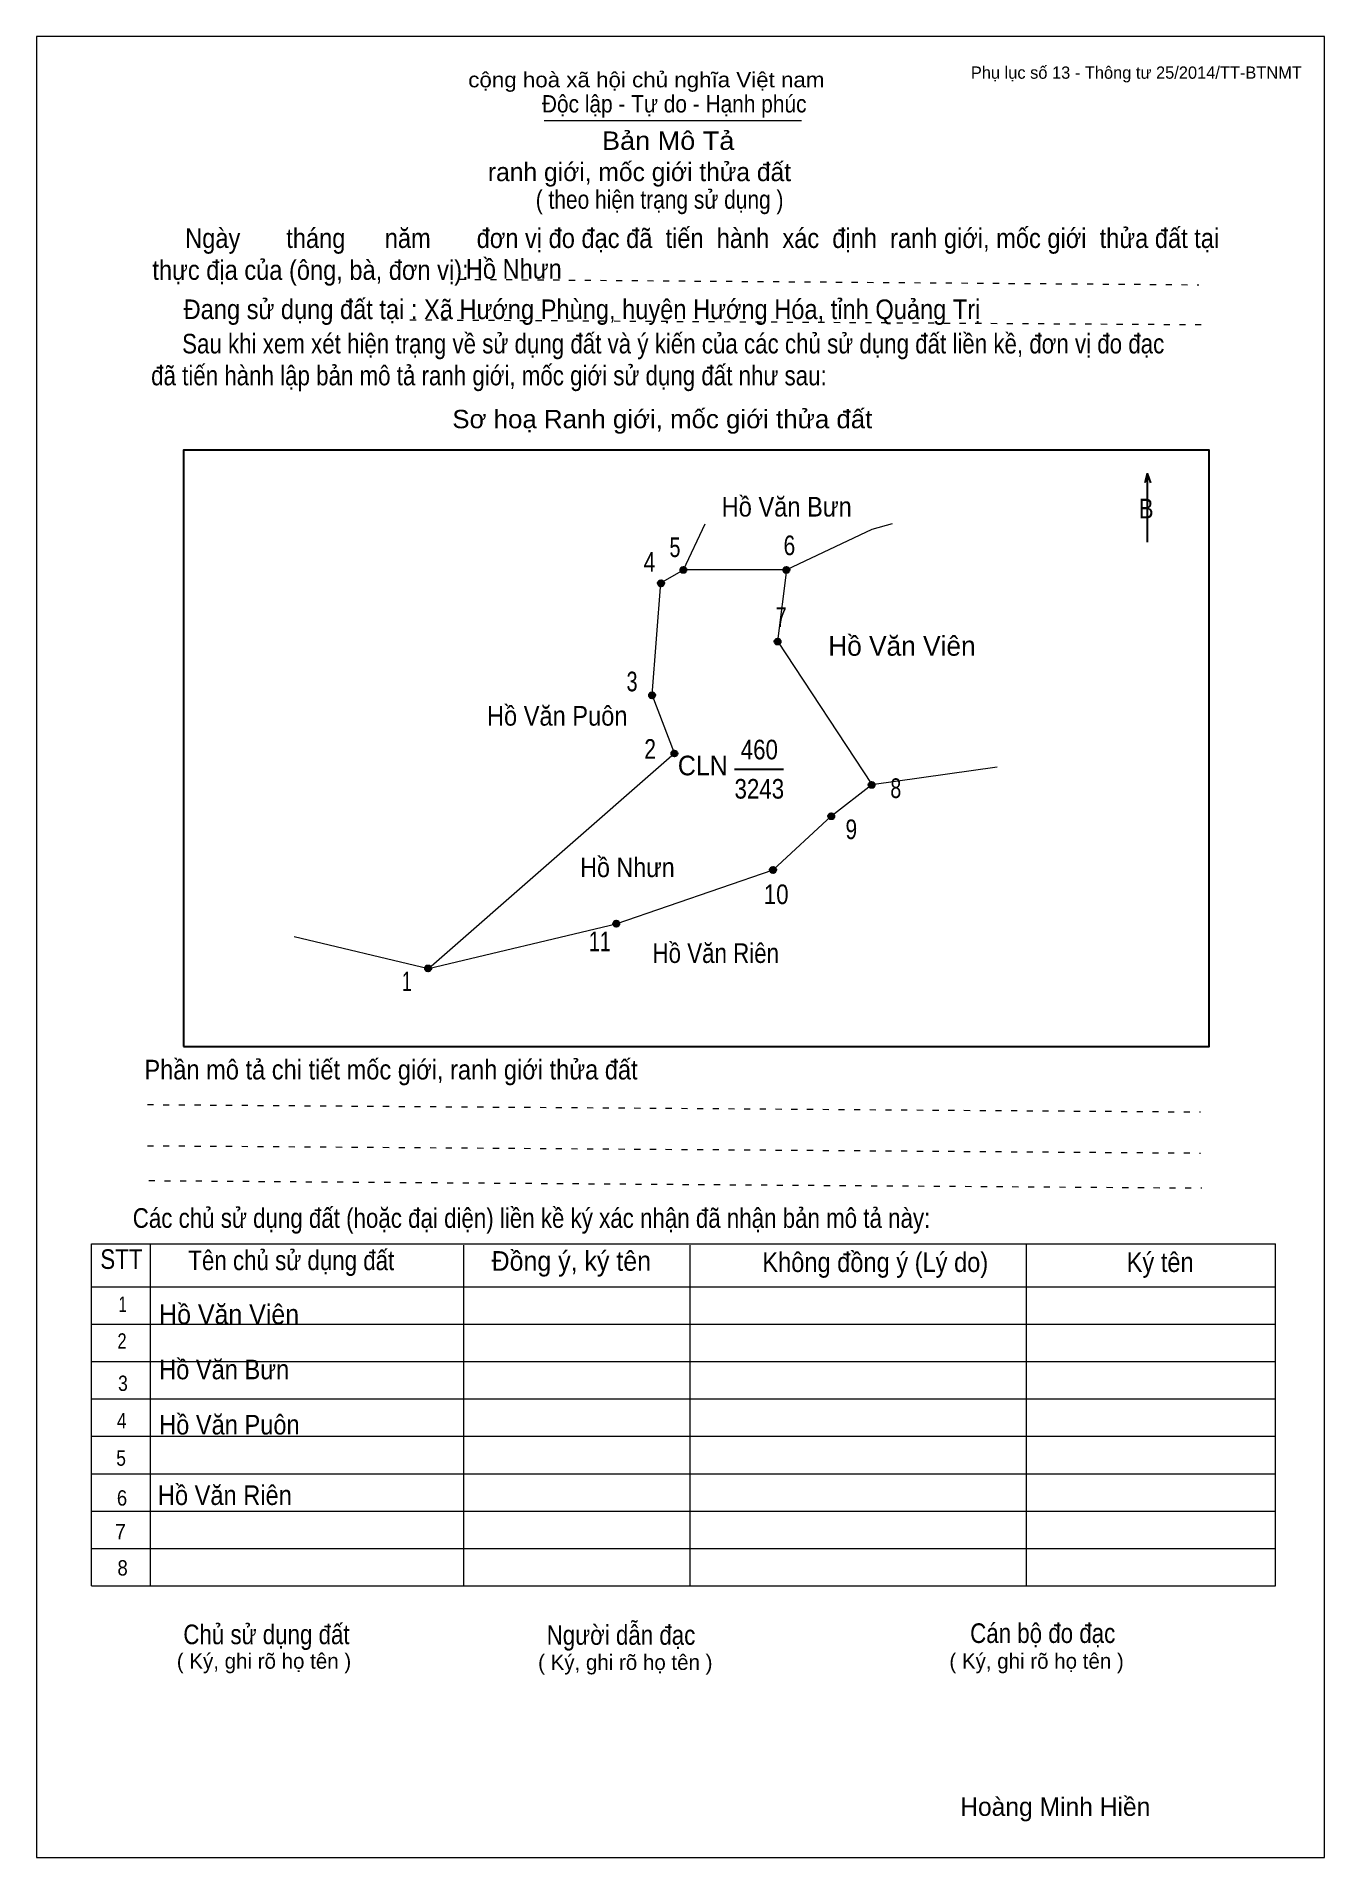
# Model space of a CAD drawing. Header units: centimetres. Extents: x 0 to 21, y 0 to 29.7.
import ezdxf
from ezdxf.enums import TextEntityAlignment as Align

# ---------------------------------------------------------------- set-up
doc = ezdxf.new("R2010")
doc.units = ezdxf.units.CM
doc.header["$LTSCALE"] = 0.13
doc.linetypes.add('DOTTED', pattern=[1.5, 0.3, -1.2])
for name, color, linetype, lineweight in [('1', 7, 'Continuous', 13), ('32', 7, 'Continuous', 25), ('33', 7, 'Continuous', 25), ('61', 7, 'Continuous', 13), ('62', 7, 'Continuous', 13)]:
    doc.layers.add(name, color=color, linetype=linetype, lineweight=lineweight)
for name, color, linetype in [('34', 7, 'Continuous'), ('45', 7, 'Continuous'), ('63', 7, 'Continuous')]:
    doc.layers.add(name, color=color, linetype=linetype)

msp = doc.modelspace()

# ---------------------------------------------------------------- hatches: boundary and pattern name
at = {"layer": '32'}
for points in [[(10.2326, 20.7809, 1), (10.1326, 20.7809, 1)], [(10.5978, 21, 1), (10.4978, 21, 1)], [(12.2775, 21, 1), (12.1775, 21, 1)], [(12.1315, 19.8315, 1), (12.0315, 19.8315, 1)], [(10.0865, 18.9551, 1), (9.9865, 18.9551, 1)], [(10.4517, 18.0056, 1), (10.3517, 18.0056, 1)], [(13.6652, 17.4944, 1), (13.5652, 17.4944, 1)], [(13.0079, 16.9831, 1), (12.9079, 16.9831, 1)], [(12.0584, 16.1067, 1), (11.9584, 16.1067, 1)], [(9.5022, 15.2303, 1), (9.4022, 15.2303, 1)], [(6.4348, 14.5, 1), (6.3348, 14.5, 1)]]:
    msp.add_hatch(color=256, dxfattribs=at).paths.add_polyline_path(points)

# ---------------------------------------------------------------- linework, layer by layer
at = {"layer": '1'}
msp.add_lwpolyline([(21, 0), (21, 29.7), (0, 29.7), (0, 0)], close=True, dxfattribs=at)
at = {"layer": '32'}
for centre in [(10.1826, 20.7809), (10.5478, 21), (12.2275, 21), (12.0815, 19.8315), (10.0365, 18.9551), (10.4017, 18.0056), (13.6152, 17.4944), (12.9579, 16.9831), (12.0084, 16.1067), (9.4522, 15.2303), (6.3848, 14.5)]:
    msp.add_circle(centre, 0.05, dxfattribs=at)
at = {"layer": '33'}
msp.add_line((11.38, 17.75), (12.18, 17.75), dxfattribs=at)
at = {"layer": '61'}
msp.add_line((4.2, 15.02), (6.39, 14.5), dxfattribs=at)
for points in [[(6.39, 14.5), (10.4, 18.01), (10.04, 18.96), (10.18, 20.79), (10.55, 21), (10.9, 21.75)], [(13.95, 21.75), (13.62, 21.66), (12.23, 21), (10.55, 21)], [(12.23, 21), (12.08, 19.84), (13.62, 17.5)], [(6.39, 14.5), (9.45, 15.23), (12.01, 16.11), (12.96, 16.99), (13.62, 17.5), (15.66, 17.79)]]:
    msp.add_lwpolyline(points, dxfattribs=at)
at = {"layer": '62'}
for p, q in [((8.28, 28.33), (12.47, 28.33)), ((0.9, 10.01), (20.2, 10.01)), ((0.9, 4.43), (0.9, 10.01)), ((1.86, 4.43), (1.86, 10.01)), ((6.97, 4.43), (6.97, 9.99)), ((10.66, 4.43), (10.66, 9.99)), ((16.14, 4.43), (16.14, 10.01)), ((20.2, 4.43), (20.2, 10.01)), ((0.9, 9.31), (20.2, 9.31)), ((0.9, 8.7), (20.2, 8.7)), ((0.9, 8.09), (20.2, 8.09)), ((0.9, 7.48), (20.2, 7.48)), ((0.9, 6.87), (20.2, 6.87)), ((0.9, 6.26), (20.2, 6.26)), ((0.9, 5.65), (20.2, 5.65)), ((0.9, 5.04), (20.2, 5.04)), ((0.9, 4.43), (20.2, 4.43))]:
    msp.add_line(p, q, dxfattribs=at)
at = {"layer": '62', "linetype": 'DOTTED'}
for p, q in [((6.89, 25.74), (18.95, 25.65)), ((6.09, 25.08), (19.04, 25)), ((1.81, 12.28), (18.98, 12.16)), ((1.81, 11.61), (18.98, 11.49)), ((1.83, 11.04), (19, 10.92))]:
    msp.add_line(p, q, dxfattribs=at)
at = {"layer": '62', "lineweight": 25}
for p, q in [((18.11, 22.58), (18.11, 21.45)), ((18.11, 22.57), (18.07, 22.42)), ((18.11, 22.57), (18.16, 22.42))]:
    msp.add_line(p, q, dxfattribs=at)
msp.add_lwpolyline([(2.4, 13.23), (19.12, 13.23), (19.12, 22.95), (2.4, 22.95)], close=True, dxfattribs=at)

# ---------------------------------------------------------------- texts
at = {"layer": '32'}
for s, width, p in [('5', 0.75, (10.41, 21.21)), ('6', 0.8, (12.275, 21.24)), ('4', 0.8, (9.995, 20.97)), ('7', 0.75, (12.14, 20.07)), ('3', 0.75, (9.71, 19.02)), ('2', 0.8, (10.005, 17.92)), ('8', 0.75, (14.01, 17.28)), ('9', 0.8, (13.285, 16.61)), ('10', 0.85, (12.06, 15.55)), ('11', 0.75, (9.185, 14.78)), ('1', 0.65, (6.04, 14.13))]:
    msp.add_text(s, height=0.32, dxfattribs=dict(at, width=width)).set_placement(p, align=Align.CENTER)
at = {"layer": '33'}
for s, width, p in [('Hồ Văn Bưn ', 0.9, (12.285, 21.87)), ('Hồ Văn Puôn', 0.9, (8.49, 18.46)), ('460', 0.85, (11.785, 17.91)), ('3243', 0.85, (11.785, 17.27)), ('Hồ Văn Riên', 0.85, (11.075, 14.59))]:
    msp.add_text(s, height=0.32, dxfattribs=dict(at, width=width)).set_placement(p, align=Align.CENTER)
msp.add_text('Hồ Văn Viên', height=0.32, dxfattribs=at).set_placement((14.11, 19.6), align=Align.CENTER)
at = {"layer": '33', "width": 0.95}
msp.add_text('CLN', height=0.32, dxfattribs=at).set_placement((11.27, 17.65), align=Align.RIGHT)
at = {"layer": '34'}
for s, width, p in [('Hồ Nhưn', 0.9, (7, 25.75)), ('Hồ Văn Viên', 0.95, (2, 8.7)), ('Hồ Văn Bưn ', 0.9, (2, 7.8)), ('Hồ Văn Puôn', 0.9, (2, 6.9)), ('Hồ Văn Riên', 0.9, (1.98, 5.75))]:
    msp.add_text(s, height=0.32, dxfattribs=dict(at, width=width)).set_placement(p)
at = {"layer": '45', "width": 0.9}
msp.add_text('Hồ Nhưn', height=0.3154, dxfattribs=at).set_placement((9.635, 15.99), align=Align.CENTER)
at = {"layer": '62'}
for s, height, width, p in [('cộng hoà xã hội chủ nghĩa Việt nam', 0.2474, 1.1, (7.04, 28.87)), ('Độc lập - Tự do - Hạnh phúc', 0.2828, 0.9, (8.24, 28.46)), ('Bản Mô Tả', 0.3, 1.1, (9.22, 27.85)), ('( theo hiện trạng sử dụng )', 0.3, 0.85, (8.14, 26.89)), ('     Ngày       tháng      năm       đơn vị đo đạc đã  tiến  hành  xác  định  ranh giới, mốc giới  thửa đất tại ', 0.32, 0.9, (1.89, 26.25)), ('thực địa của (ông, bà, đơn vị): ', 0.32, 0.9, (1.89, 25.73)), ('Đang sử dụng đất tại : Xã Hướng Phùng, huyện Hướng Hóa, tỉnh Quảng Trị', 0.32, 0.9, (2.4, 25.09)), ('     Sau khi xem xét hiện trạng về sử dụng đất và ý kiến của các chủ sử dụng đất liền kề, đơn vị đo đạc ', 0.32, 0.85, (1.87, 24.53)), ('đã tiến hành lập bản mô tả ranh giới, mốc giới sử dụng đất như sau:', 0.32, 0.85, (1.87, 24.01)), ('Sơ hoạ Ranh giới, mốc giới thửa đất', 0.3, 1.05, (6.78, 23.31)), ('B', 0.32, 0.85, (17.97, 21.84)), ('Phần mô tả chi tiết mốc giới, ranh giới thửa đất ', 0.32, 0.9, (1.76, 12.69)), ('Các chủ sử dụng đất (hoặc đại diện) liền kề ký xác nhận đã nhận bản mô tả này:', 0.32, 0.85, (1.57, 10.27))]:
    msp.add_text(s, height=height, dxfattribs=dict(at, width=width)).set_placement(p)
msp.add_text('ranh giới, mốc giới thửa đất', height=0.3, dxfattribs=at).set_placement((7.36, 27.34))
for s, height, width, p in [('STT', 0.32, 0.85, (1.385, 9.6)), ('Tên chủ sử dụng đất', 0.32, 0.85, (4.155, 9.58)), ('Đồng ý, ký tên', 0.32, 0.95, (8.72, 9.57)), ('Không đồng ý (Lý do)', 0.32, 0.9, (13.675, 9.55)), ('Ký tên', 0.32, 0.9, (18.32, 9.55)), ('1', 0.25, 0.7, (1.405, 8.9)), ('2', 0.25, 0.8, (1.395, 8.3)), ('3', 0.25, 0.85, (1.41, 7.61)), ('4', 0.25, 0.85, (1.39, 7)), ('5', 0.25, 0.85, (1.38, 6.39)), ('6', 0.25, 0.9, (1.395, 5.74)), ('7', 0.25, 0.95, (1.37, 5.19)), ('8', 0.25, 0.9, (1.405, 4.6)), ('Người dẫn đạc', 0.32, 0.85, (9.53, 3.47)), ('Chủ sử dụng đất', 0.32, 0.85, (3.75, 3.48)), ('Cán bộ đo đạc', 0.32, 0.85, (16.405, 3.5))]:
    msp.add_text(s, height=height, dxfattribs=dict(at, width=width)).set_placement(p, align=Align.CENTER)
for p in [(3.71, 3.08), (9.6, 3.06), (16.305, 3.08)]:
    msp.add_text('( Ký, ghi rõ họ tên )', height=0.25, dxfattribs=at).set_placement(p, align=Align.CENTER)
at = {"layer": '63'}
msp.add_text('Phụ lục số 13 - Thông tư 25/2014/TT-BTNMT', height=0.2, dxfattribs=at).set_placement((20.63, 29.01), align=Align.RIGHT)
msp.add_text('Hoàng Minh Hiền', height=0.3, dxfattribs=at).set_placement((16.61, 0.68), align=Align.CENTER)

doc.saveas('drawing.dxf')
